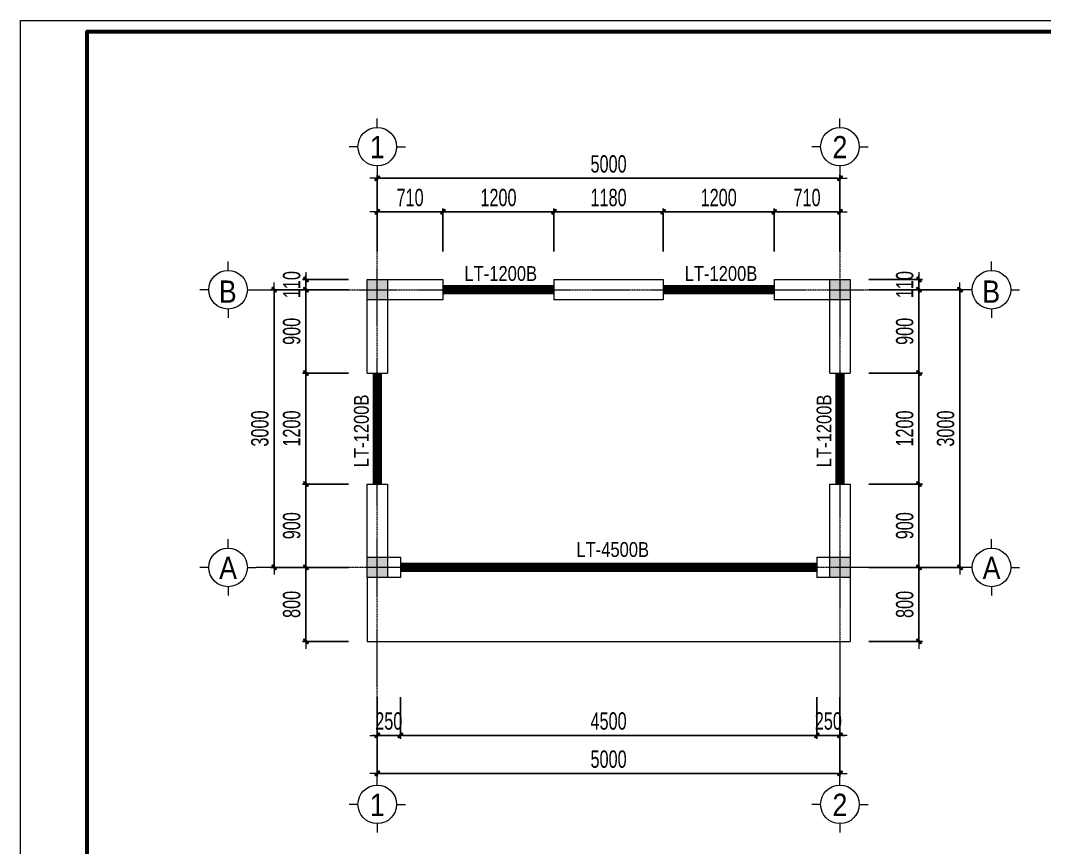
# Model space of a CAD drawing. Header units: millimetres. Extents: x 19378 to 270036, y -611253 to -548347.
# Drawn here: x 228036 to 239102, y -557283 to -548347 of the extents above; entities that cross this region are included whole.
import ezdxf
from ezdxf.enums import TextEntityAlignment as Align

# ---------------------------------------------------------------- set-up
doc = ezdxf.new("R2010")
doc.units = ezdxf.units.MM
doc.header["$MEASUREMENT"] = 0
doc.header["$PDMODE"] = 32
doc.linetypes.add('CENTER', pattern=[2, 1.25, -0.25, 0.25, -0.25])
doc.layers.get('Defpoints').update_dxf_attribs({"color": 1})
for name, color, linetype, lineweight in [('cot', 40, 'Continuous', 13), ('LC Dim', 8, 'Continuous', 18), ('LC ISO', 153, 'Continuous', 13), ('LC Net manh', 236, 'Continuous', 5), ('LC Net thay', 7, 'Continuous', 25), ('LC Text1', 3, 'Continuous', 20), ('TRUC', 251, 'CENTER', 5)]:
    doc.layers.add(name, color=color, linetype=linetype, lineweight=lineweight)
doc.layers.add('KCS_LANH_TO', color=3, linetype='Continuous')
doc.layers.add('Khungten_LCDI', color=7, linetype='Continuous')
doc.styles.add('HOATBIF', font='hoatbif.shx', dxfattribs={"width": 0.7})
doc.styles.add('Khungten', font='VHAVAN.TTF', dxfattribs={"width": 0.9, "height": 5000})
doc.styles.add('LC 1', font='VHAVANB.TTF')
doc.styles.add('T2', font='VHARIAL.TTF', dxfattribs={"width": 0.8})
doc.styles.add('Title', font='VHBLACK.TTF', dxfattribs={"width": 0.8})
doc.dimstyles.new('1-100', dxfattribs={"dimscale": 100, "dimtxt": 2.5, "dimasz": 0.35, "dimexe": 0.5, "dimexo": 0, "dimgap": 0.8, "dimtad": 1, "dimdec": 0, "dimzin": 0, "dimdsep": 46, "dimtxsty": 'HOATBIF', "dimblk1": 'DOT', "dimblk2": 'DOT', "dimsah": 1, "dimcen": -1, "dimdle": 1, "dimclrd": 256, "dimclre": 256, "dimclrt": 4, "dimadec": 3, "dimazin": 2, "dimtfac": 0.333333, "dimtdec": 0, "dimtix": 1, "dimtmove": 2, "dimatfit": 3, "dimldrblk": 'DOT', "dimfxl": 1, "dimtvp": 0.833333, "dimtolj": 1, "dimtzin": 0, "dimarcsym": 0})

# ---------------------------------------------------------------- blocks, each defined once
blk = doc.blocks.new('cot22x22')
at = {"layer": 'cot'}
h = blk.add_hatch(color=256, dxfattribs=at)
h.dxf.hatch_style = 1
h.paths.add_polyline_path([(-110, 0), (110, 0), (110, 220), (-110, 220)])
blk.add_lwpolyline([(-110, 0), (110, 0), (110, 220), (-110, 220)], close=True, dxfattribs=at)
blk = doc.blocks.new('DOT')
at = {"layer": 'LC Dim'}
blk.add_line((-3, 0), (3, 0), dxfattribs=at)
at = {"layer": 'LC Dim', "color": 4}
blk.add_line((-1, -1), (1, 1), dxfattribs=at)
blk.add_lwpolyline([(0.5, 1), (-1, -0.5), (-0.5, -1), (1, 0.5)], close=True, dxfattribs=at)
blk = doc.blocks.new('*D225')
at = {"layer": 'Defpoints', "color": 0, "ltscale": 2, "transparency": 16777216}
for p in [(232601, -550415), (231891, -550843), (232601, -550843)]:
    blk.add_point(p, dxfattribs=at)
at = {"layer": 'LC Dim', "lineweight": -2, "ltscale": 2, "transparency": 16777216}
for p, q in [((231891, -550843), (231891, -550378)), ((231917, -550415), (232575, -550415)), ((232601, -550843), (232601, -550378))]:
    blk.add_line(p, q, dxfattribs=at)
at = {"layer": 'LC Dim', "lineweight": -2, "ltscale": 2, "transparency": 16777216, "xscale": 26.25, "yscale": 26.25, "zscale": 26.25, "rotation": 180}
blk.add_blockref('DOT', (231891, -550415), dxfattribs=at)
at = {"layer": 'LC Dim', "lineweight": -2, "ltscale": 2, "transparency": 16777216, "xscale": 26.25, "yscale": 26.25, "zscale": 26.25}
blk.add_blockref('DOT', (232601, -550415), dxfattribs=at)
at = {"layer": 'LC Dim', "color": 4, "ltscale": 2, "transparency": 16777216, "insert": (232246, -550261), "char_height": 187.5, "attachment_point": 5, "style": 'HOATBIF'}
blk.add_mtext('\\A1;710', dxfattribs=at)
blk = doc.blocks.new('_Dot')
at = {"color": 0, "linetype": 'ByBlock', "lineweight": -2}
blk.add_line((-0.5, 0), (-1, 0), dxfattribs=at)
at = {"color": 0, "linetype": 'ByBlock', "const_width": 0.5}
blk.add_lwpolyline([(-0.25, 0, 1), (0.25, 0, 1)], format="xyb", close=True, dxfattribs=at)
blk = doc.blocks.new('*D226')
at = {"layer": 'Defpoints', "color": 0, "ltscale": 2, "transparency": 16777216}
for p in [(233801, -550415), (232601, -550843), (233801, -550843)]:
    blk.add_point(p, dxfattribs=at)
at = {"layer": 'LC Dim', "lineweight": -2, "ltscale": 2, "transparency": 16777216}
for p, q in [((232601, -550843), (232601, -550378)), ((232627, -550415), (233775, -550415)), ((233801, -550843), (233801, -550378))]:
    blk.add_line(p, q, dxfattribs=at)
at = {"layer": 'LC Dim', "lineweight": -2, "ltscale": 2, "transparency": 16777216, "xscale": 26.25, "yscale": 26.25, "zscale": 26.25, "rotation": 180}
blk.add_blockref('DOT', (232601, -550415), dxfattribs=at)
at = {"layer": 'LC Dim', "lineweight": -2, "ltscale": 2, "transparency": 16777216, "xscale": 26.25, "yscale": 26.25, "zscale": 26.25}
blk.add_blockref('DOT', (233801, -550415), dxfattribs=at)
at = {"layer": 'LC Dim', "color": 4, "ltscale": 2, "transparency": 16777216, "insert": (233201, -550261), "char_height": 187.5, "attachment_point": 5, "style": 'HOATBIF'}
blk.add_mtext('\\A1;1200', dxfattribs=at)
blk = doc.blocks.new('*D227')
at = {"layer": 'Defpoints', "color": 0, "ltscale": 2, "transparency": 16777216}
for p in [(234981, -550415), (233801, -550843), (234981, -550843)]:
    blk.add_point(p, dxfattribs=at)
at = {"layer": 'LC Dim', "lineweight": -2, "ltscale": 2, "transparency": 16777216}
for p, q in [((233801, -550843), (233801, -550378)), ((233827, -550415), (234955, -550415)), ((234981, -550843), (234981, -550378))]:
    blk.add_line(p, q, dxfattribs=at)
at = {"layer": 'LC Dim', "lineweight": -2, "ltscale": 2, "transparency": 16777216, "xscale": 26.25, "yscale": 26.25, "zscale": 26.25, "rotation": 180}
blk.add_blockref('DOT', (233801, -550415), dxfattribs=at)
at = {"layer": 'LC Dim', "lineweight": -2, "ltscale": 2, "transparency": 16777216, "xscale": 26.25, "yscale": 26.25, "zscale": 26.25}
blk.add_blockref('DOT', (234981, -550415), dxfattribs=at)
at = {"layer": 'LC Dim', "color": 4, "ltscale": 2, "transparency": 16777216, "insert": (234391, -550261), "char_height": 187.5, "attachment_point": 5, "style": 'HOATBIF'}
blk.add_mtext('\\A1;1180', dxfattribs=at)
blk = doc.blocks.new('*D228')
at = {"layer": 'Defpoints', "color": 0, "ltscale": 2, "transparency": 16777216}
for p in [(236181, -550415), (234981, -550843), (236181, -550843)]:
    blk.add_point(p, dxfattribs=at)
at = {"layer": 'LC Dim', "lineweight": -2, "ltscale": 2, "transparency": 16777216}
for p, q in [((234981, -550843), (234981, -550378)), ((235007, -550415), (236155, -550415)), ((236181, -550843), (236181, -550378))]:
    blk.add_line(p, q, dxfattribs=at)
at = {"layer": 'LC Dim', "lineweight": -2, "ltscale": 2, "transparency": 16777216, "xscale": 26.25, "yscale": 26.25, "zscale": 26.25, "rotation": 180}
blk.add_blockref('DOT', (234981, -550415), dxfattribs=at)
at = {"layer": 'LC Dim', "lineweight": -2, "ltscale": 2, "transparency": 16777216, "xscale": 26.25, "yscale": 26.25, "zscale": 26.25}
blk.add_blockref('DOT', (236181, -550415), dxfattribs=at)
at = {"layer": 'LC Dim', "color": 4, "ltscale": 2, "transparency": 16777216, "insert": (235581, -550261), "char_height": 187.5, "attachment_point": 5, "style": 'HOATBIF'}
blk.add_mtext('\\A1;1200', dxfattribs=at)
blk = doc.blocks.new('*D229')
at = {"layer": 'Defpoints', "color": 0, "ltscale": 2, "transparency": 16777216}
for p in [(236891, -550415), (236181, -550843), (236891, -550843)]:
    blk.add_point(p, dxfattribs=at)
at = {"layer": 'LC Dim', "lineweight": -2, "ltscale": 2, "transparency": 16777216}
for p, q in [((236181, -550843), (236181, -550378)), ((236207, -550415), (236865, -550415)), ((236891, -550843), (236891, -550378))]:
    blk.add_line(p, q, dxfattribs=at)
at = {"layer": 'LC Dim', "lineweight": -2, "ltscale": 2, "transparency": 16777216, "xscale": 26.25, "yscale": 26.25, "zscale": 26.25, "rotation": 180}
blk.add_blockref('DOT', (236181, -550415), dxfattribs=at)
at = {"layer": 'LC Dim', "lineweight": -2, "ltscale": 2, "transparency": 16777216, "xscale": 26.25, "yscale": 26.25, "zscale": 26.25}
blk.add_blockref('DOT', (236891, -550415), dxfattribs=at)
at = {"layer": 'LC Dim', "color": 4, "ltscale": 2, "transparency": 16777216, "insert": (236536, -550261), "char_height": 187.5, "attachment_point": 5, "style": 'HOATBIF'}
blk.add_mtext('\\A1;710', dxfattribs=at)
blk = doc.blocks.new('*D230')
at = {"layer": 'Defpoints', "color": 0, "ltscale": 2, "transparency": 16777216}
for p in [(231580, -551146), (231121, -551256), (231580, -551256)]:
    blk.add_point(p, dxfattribs=at)
at = {"layer": 'LC Dim', "lineweight": -2, "ltscale": 2, "transparency": 16777216}
for p, q in [((231121, -551120), (231121, -551094)), ((231580, -551146), (231084, -551146)), ((231121, -551146), (231121, -551256)), ((231580, -551256), (231084, -551256)), ((231121, -551282), (231121, -551308))]:
    blk.add_line(p, q, dxfattribs=at)
at = {"layer": 'LC Dim', "lineweight": -2, "ltscale": 2, "transparency": 16777216, "xscale": 26.25, "yscale": 26.25, "zscale": 26.25}
for p, rotation in [((231121, -551146), 270), ((231121, -551256), 90)]:
    blk.add_blockref('DOT', p, dxfattribs=dict(at, rotation=rotation))
at = {"layer": 'LC Dim', "color": 4, "ltscale": 2, "transparency": 16777216, "insert": (230967, -551201), "char_height": 187.5, "attachment_point": 5, "rotation": 90, "style": 'HOATBIF'}
blk.add_mtext('\\A1;110', dxfattribs=at)
blk = doc.blocks.new('*D231')
at = {"layer": 'Defpoints', "color": 0, "ltscale": 2, "transparency": 16777216}
for p in [(231580, -551256), (231121, -552156), (231580, -552156)]:
    blk.add_point(p, dxfattribs=at)
at = {"layer": 'LC Dim', "lineweight": -2, "ltscale": 2, "transparency": 16777216}
for p, q in [((231580, -551256), (231084, -551256)), ((231121, -551282), (231121, -552130)), ((231580, -552156), (231084, -552156))]:
    blk.add_line(p, q, dxfattribs=at)
at = {"layer": 'LC Dim', "lineweight": -2, "ltscale": 2, "transparency": 16777216, "xscale": 26.25, "yscale": 26.25, "zscale": 26.25}
for p, rotation in [((231121, -551256), 90), ((231121, -552156), 270)]:
    blk.add_blockref('DOT', p, dxfattribs=dict(at, rotation=rotation))
at = {"layer": 'LC Dim', "color": 4, "ltscale": 2, "transparency": 16777216, "insert": (230967, -551706), "char_height": 187.5, "attachment_point": 5, "rotation": 90, "style": 'HOATBIF'}
blk.add_mtext('\\A1;900', dxfattribs=at)
blk = doc.blocks.new('*D232')
at = {"layer": 'Defpoints', "color": 0, "ltscale": 2, "transparency": 16777216}
for p in [(231580, -552156), (231121, -553356), (231580, -553356)]:
    blk.add_point(p, dxfattribs=at)
at = {"layer": 'LC Dim', "lineweight": -2, "ltscale": 2, "transparency": 16777216}
for p, q in [((231580, -552156), (231084, -552156)), ((231121, -552182), (231121, -553330)), ((231580, -553356), (231084, -553356))]:
    blk.add_line(p, q, dxfattribs=at)
at = {"layer": 'LC Dim', "lineweight": -2, "ltscale": 2, "transparency": 16777216, "xscale": 26.25, "yscale": 26.25, "zscale": 26.25}
for p, rotation in [((231121, -552156), 90), ((231121, -553356), 270)]:
    blk.add_blockref('DOT', p, dxfattribs=dict(at, rotation=rotation))
at = {"layer": 'LC Dim', "color": 4, "ltscale": 2, "transparency": 16777216, "insert": (230967, -552756), "char_height": 187.5, "attachment_point": 5, "rotation": 90, "style": 'HOATBIF'}
blk.add_mtext('\\A1;1200', dxfattribs=at)
blk = doc.blocks.new('*D233')
at = {"layer": 'Defpoints', "color": 0, "ltscale": 2, "transparency": 16777216}
for p in [(231580, -553356), (231121, -554256), (231580, -554256)]:
    blk.add_point(p, dxfattribs=at)
at = {"layer": 'LC Dim', "lineweight": -2, "ltscale": 2, "transparency": 16777216}
for p, q in [((231580, -553356), (231084, -553356)), ((231121, -553382), (231121, -554230)), ((231580, -554256), (231084, -554256))]:
    blk.add_line(p, q, dxfattribs=at)
at = {"layer": 'LC Dim', "lineweight": -2, "ltscale": 2, "transparency": 16777216, "xscale": 26.25, "yscale": 26.25, "zscale": 26.25}
for p, rotation in [((231121, -553356), 90), ((231121, -554256), 270)]:
    blk.add_blockref('DOT', p, dxfattribs=dict(at, rotation=rotation))
at = {"layer": 'LC Dim', "color": 4, "ltscale": 2, "transparency": 16777216, "insert": (230967, -553806), "char_height": 187.5, "attachment_point": 5, "rotation": 90, "style": 'HOATBIF'}
blk.add_mtext('\\A1;900', dxfattribs=at)
blk = doc.blocks.new('*D234')
at = {"layer": 'Defpoints', "color": 0, "ltscale": 2, "transparency": 16777216}
for p in [(231580, -554256), (231121, -555056), (231580, -555056)]:
    blk.add_point(p, dxfattribs=at)
at = {"layer": 'LC Dim', "lineweight": -2, "ltscale": 2, "transparency": 16777216}
for p, q in [((231580, -554256), (231084, -554256)), ((231121, -554282), (231121, -555030)), ((231580, -555056), (231084, -555056))]:
    blk.add_line(p, q, dxfattribs=at)
at = {"layer": 'LC Dim', "lineweight": -2, "ltscale": 2, "transparency": 16777216, "xscale": 26.25, "yscale": 26.25, "zscale": 26.25}
for p, rotation in [((231121, -554256), 90), ((231121, -555056), 270)]:
    blk.add_blockref('DOT', p, dxfattribs=dict(at, rotation=rotation))
at = {"layer": 'LC Dim', "color": 4, "ltscale": 2, "transparency": 16777216, "insert": (230967, -554656), "char_height": 187.5, "attachment_point": 5, "rotation": 90, "style": 'HOATBIF'}
blk.add_mtext('\\A1;800', dxfattribs=at)
blk = doc.blocks.new('*D235')
at = {"layer": 'Defpoints', "color": 0, "ltscale": 2, "transparency": 16777216}
for p in [(230777, -551256), (231580, -551256), (231580, -554256)]:
    blk.add_point(p, dxfattribs=at)
at = {"layer": 'LC Dim', "lineweight": -2, "ltscale": 2, "transparency": 16777216}
for p, q in [((231580, -551256), (230739, -551256)), ((230777, -554230), (230777, -551282)), ((231580, -554256), (230739, -554256))]:
    blk.add_line(p, q, dxfattribs=at)
at = {"layer": 'LC Dim', "lineweight": -2, "ltscale": 2, "transparency": 16777216, "xscale": 26.25, "yscale": 26.25, "zscale": 26.25}
for p, rotation in [((230777, -551256), 90), ((230777, -554256), 270)]:
    blk.add_blockref('DOT', p, dxfattribs=dict(at, rotation=rotation))
at = {"layer": 'LC Dim', "color": 4, "ltscale": 2, "transparency": 16777216, "insert": (230623, -552756), "char_height": 187.5, "attachment_point": 5, "rotation": 90, "style": 'HOATBIF'}
blk.add_mtext('\\A1;3000', dxfattribs=at)
blk = doc.blocks.new('*D236')
at = {"layer": 'Defpoints', "color": 0, "ltscale": 2, "transparency": 16777216}
for p in [(237202, -551146), (237202, -551256), (237745, -551256)]:
    blk.add_point(p, dxfattribs=at)
at = {"layer": 'LC Dim', "lineweight": -2, "ltscale": 2, "transparency": 16777216}
for p, q in [((237745, -551120), (237745, -551094)), ((237202, -551146), (237783, -551146)), ((237745, -551146), (237745, -551256)), ((237202, -551256), (237783, -551256)), ((237745, -551282), (237745, -551308))]:
    blk.add_line(p, q, dxfattribs=at)
at = {"layer": 'LC Dim', "lineweight": -2, "ltscale": 2, "transparency": 16777216, "xscale": 26.25, "yscale": 26.25, "zscale": 26.25}
for p, rotation in [((237745, -551146), 270), ((237745, -551256), 90)]:
    blk.add_blockref('DOT', p, dxfattribs=dict(at, rotation=rotation))
at = {"layer": 'LC Dim', "color": 4, "ltscale": 2, "transparency": 16777216, "insert": (237592, -551201), "char_height": 187.5, "attachment_point": 5, "rotation": 90, "style": 'HOATBIF'}
blk.add_mtext('\\A1;110', dxfattribs=at)
blk = doc.blocks.new('*D237')
at = {"layer": 'Defpoints', "color": 0, "ltscale": 2, "transparency": 16777216}
for p in [(237202, -551256), (237202, -552156), (237745, -552156)]:
    blk.add_point(p, dxfattribs=at)
at = {"layer": 'LC Dim', "lineweight": -2, "ltscale": 2, "transparency": 16777216}
for p, q in [((237202, -551256), (237783, -551256)), ((237745, -551282), (237745, -552130)), ((237202, -552156), (237783, -552156))]:
    blk.add_line(p, q, dxfattribs=at)
at = {"layer": 'LC Dim', "lineweight": -2, "ltscale": 2, "transparency": 16777216, "xscale": 26.25, "yscale": 26.25, "zscale": 26.25}
for p, rotation in [((237745, -551256), 90), ((237745, -552156), 270)]:
    blk.add_blockref('DOT', p, dxfattribs=dict(at, rotation=rotation))
at = {"layer": 'LC Dim', "color": 4, "ltscale": 2, "transparency": 16777216, "insert": (237592, -551706), "char_height": 187.5, "attachment_point": 5, "rotation": 90, "style": 'HOATBIF'}
blk.add_mtext('\\A1;900', dxfattribs=at)
blk = doc.blocks.new('*D238')
at = {"layer": 'Defpoints', "color": 0, "ltscale": 2, "transparency": 16777216}
for p in [(237202, -552156), (237202, -553356), (237745, -553356)]:
    blk.add_point(p, dxfattribs=at)
at = {"layer": 'LC Dim', "lineweight": -2, "ltscale": 2, "transparency": 16777216}
for p, q in [((237202, -552156), (237783, -552156)), ((237745, -552182), (237745, -553330)), ((237202, -553356), (237783, -553356))]:
    blk.add_line(p, q, dxfattribs=at)
at = {"layer": 'LC Dim', "lineweight": -2, "ltscale": 2, "transparency": 16777216, "xscale": 26.25, "yscale": 26.25, "zscale": 26.25}
for p, rotation in [((237745, -552156), 90), ((237745, -553356), 270)]:
    blk.add_blockref('DOT', p, dxfattribs=dict(at, rotation=rotation))
at = {"layer": 'LC Dim', "color": 4, "ltscale": 2, "transparency": 16777216, "insert": (237592, -552756), "char_height": 187.5, "attachment_point": 5, "rotation": 90, "style": 'HOATBIF'}
blk.add_mtext('\\A1;1200', dxfattribs=at)
blk = doc.blocks.new('*D239')
at = {"layer": 'Defpoints', "color": 0, "ltscale": 2, "transparency": 16777216}
for p in [(237202, -553356), (237202, -554256), (237745, -554256)]:
    blk.add_point(p, dxfattribs=at)
at = {"layer": 'LC Dim', "lineweight": -2, "ltscale": 2, "transparency": 16777216}
for p, q in [((237202, -553356), (237783, -553356)), ((237745, -553382), (237745, -554230)), ((237202, -554256), (237783, -554256))]:
    blk.add_line(p, q, dxfattribs=at)
at = {"layer": 'LC Dim', "lineweight": -2, "ltscale": 2, "transparency": 16777216, "xscale": 26.25, "yscale": 26.25, "zscale": 26.25}
for p, rotation in [((237745, -553356), 90), ((237745, -554256), 270)]:
    blk.add_blockref('DOT', p, dxfattribs=dict(at, rotation=rotation))
at = {"layer": 'LC Dim', "color": 4, "ltscale": 2, "transparency": 16777216, "insert": (237592, -553806), "char_height": 187.5, "attachment_point": 5, "rotation": 90, "style": 'HOATBIF'}
blk.add_mtext('\\A1;900', dxfattribs=at)
blk = doc.blocks.new('*D240')
at = {"layer": 'Defpoints', "color": 0, "ltscale": 2, "transparency": 16777216}
for p in [(237202, -554256), (237202, -555056), (237745, -555056)]:
    blk.add_point(p, dxfattribs=at)
at = {"layer": 'LC Dim', "lineweight": -2, "ltscale": 2, "transparency": 16777216}
for p, q in [((237202, -554256), (237783, -554256)), ((237745, -554282), (237745, -555030)), ((237202, -555056), (237783, -555056))]:
    blk.add_line(p, q, dxfattribs=at)
at = {"layer": 'LC Dim', "lineweight": -2, "ltscale": 2, "transparency": 16777216, "xscale": 26.25, "yscale": 26.25, "zscale": 26.25}
for p, rotation in [((237745, -554256), 90), ((237745, -555056), 270)]:
    blk.add_blockref('DOT', p, dxfattribs=dict(at, rotation=rotation))
at = {"layer": 'LC Dim', "color": 4, "ltscale": 2, "transparency": 16777216, "insert": (237592, -554656), "char_height": 187.5, "attachment_point": 5, "rotation": 90, "style": 'HOATBIF'}
blk.add_mtext('\\A1;800', dxfattribs=at)
blk = doc.blocks.new('*D241')
at = {"layer": 'Defpoints', "color": 0, "ltscale": 2, "transparency": 16777216}
for p in [(237202, -551256), (238188, -551256), (237202, -554256)]:
    blk.add_point(p, dxfattribs=at)
at = {"layer": 'LC Dim', "lineweight": -2, "ltscale": 2, "transparency": 16777216}
for p, q in [((237202, -551256), (238226, -551256)), ((238188, -554230), (238188, -551282)), ((237202, -554256), (238226, -554256))]:
    blk.add_line(p, q, dxfattribs=at)
at = {"layer": 'LC Dim', "lineweight": -2, "ltscale": 2, "transparency": 16777216, "xscale": 26.25, "yscale": 26.25, "zscale": 26.25}
for p, rotation in [((238188, -551256), 90), ((238188, -554256), 270)]:
    blk.add_blockref('DOT', p, dxfattribs=dict(at, rotation=rotation))
at = {"layer": 'LC Dim', "color": 4, "ltscale": 2, "transparency": 16777216, "insert": (238034, -552756), "char_height": 187.5, "attachment_point": 5, "rotation": 90, "style": 'HOATBIF'}
blk.add_mtext('\\A1;3000', dxfattribs=at)
blk = doc.blocks.new('*D242')
at = {"layer": 'Defpoints', "color": 0, "ltscale": 2, "transparency": 16777216}
for p in [(231891, -555660), (232141, -555660), (232141, -556071)]:
    blk.add_point(p, dxfattribs=at)
at = {"layer": 'LC Dim', "lineweight": -2, "ltscale": 2, "transparency": 16777216}
for p, q in [((231891, -555660), (231891, -556109)), ((232141, -555660), (232141, -556109)), ((231865, -556071), (231839, -556071)), ((231891, -556071), (232141, -556071)), ((232167, -556071), (232193, -556071))]:
    blk.add_line(p, q, dxfattribs=at)
at = {"layer": 'LC Dim', "lineweight": -2, "ltscale": 2, "transparency": 16777216, "xscale": 26.25, "yscale": 26.25, "zscale": 26.25}
blk.add_blockref('DOT', (231891, -556071), dxfattribs=at)
at = {"layer": 'LC Dim', "lineweight": -2, "ltscale": 2, "transparency": 16777216, "xscale": 26.25, "yscale": 26.25, "zscale": 26.25, "rotation": 180}
blk.add_blockref('DOT', (232141, -556071), dxfattribs=at)
at = {"layer": 'LC Dim', "color": 4, "ltscale": 2, "transparency": 16777216, "insert": (232016, -555917), "char_height": 187.5, "attachment_point": 5, "style": 'HOATBIF'}
blk.add_mtext('\\A1;250', dxfattribs=at)
blk = doc.blocks.new('*D243')
at = {"layer": 'Defpoints', "color": 0, "ltscale": 2, "transparency": 16777216}
for p in [(232141, -555660), (236641, -555660), (236641, -556071)]:
    blk.add_point(p, dxfattribs=at)
at = {"layer": 'LC Dim', "lineweight": -2, "ltscale": 2, "transparency": 16777216}
for p, q in [((232141, -555660), (232141, -556109)), ((236641, -555660), (236641, -556109)), ((232167, -556071), (236615, -556071))]:
    blk.add_line(p, q, dxfattribs=at)
at = {"layer": 'LC Dim', "lineweight": -2, "ltscale": 2, "transparency": 16777216, "xscale": 26.25, "yscale": 26.25, "zscale": 26.25, "rotation": 180}
blk.add_blockref('DOT', (232141, -556071), dxfattribs=at)
at = {"layer": 'LC Dim', "lineweight": -2, "ltscale": 2, "transparency": 16777216, "xscale": 26.25, "yscale": 26.25, "zscale": 26.25}
blk.add_blockref('DOT', (236641, -556071), dxfattribs=at)
at = {"layer": 'LC Dim', "color": 4, "ltscale": 2, "transparency": 16777216, "insert": (234391, -555917), "char_height": 187.5, "attachment_point": 5, "style": 'HOATBIF'}
blk.add_mtext('\\A1;4500', dxfattribs=at)
blk = doc.blocks.new('*D244')
at = {"layer": 'Defpoints', "color": 0, "ltscale": 2, "transparency": 16777216}
for p in [(236641, -555660), (236891, -555660), (236891, -556071)]:
    blk.add_point(p, dxfattribs=at)
at = {"layer": 'LC Dim', "lineweight": -2, "ltscale": 2, "transparency": 16777216}
for p, q in [((236641, -555660), (236641, -556109)), ((236891, -555660), (236891, -556109)), ((236615, -556071), (236588, -556071)), ((236641, -556071), (236891, -556071)), ((236917, -556071), (236943, -556071))]:
    blk.add_line(p, q, dxfattribs=at)
at = {"layer": 'LC Dim', "lineweight": -2, "ltscale": 2, "transparency": 16777216, "xscale": 26.25, "yscale": 26.25, "zscale": 26.25}
blk.add_blockref('DOT', (236641, -556071), dxfattribs=at)
at = {"layer": 'LC Dim', "lineweight": -2, "ltscale": 2, "transparency": 16777216, "xscale": 26.25, "yscale": 26.25, "zscale": 26.25, "rotation": 180}
blk.add_blockref('DOT', (236891, -556071), dxfattribs=at)
at = {"layer": 'LC Dim', "color": 4, "ltscale": 2, "transparency": 16777216, "insert": (236766, -555917), "char_height": 187.5, "attachment_point": 5, "style": 'HOATBIF'}
blk.add_mtext('\\A1;250', dxfattribs=at)
blk = doc.blocks.new('*D245')
at = {"layer": 'Defpoints', "color": 0, "ltscale": 2, "transparency": 16777216}
for p in [(231891, -555660), (236891, -555660), (236891, -556482)]:
    blk.add_point(p, dxfattribs=at)
at = {"layer": 'LC Dim', "lineweight": -2, "ltscale": 2, "transparency": 16777216}
for p, q in [((231891, -555660), (231891, -556520)), ((236891, -555660), (236891, -556520)), ((231917, -556482), (236865, -556482))]:
    blk.add_line(p, q, dxfattribs=at)
at = {"layer": 'LC Dim', "lineweight": -2, "ltscale": 2, "transparency": 16777216, "xscale": 26.25, "yscale": 26.25, "zscale": 26.25, "rotation": 180}
blk.add_blockref('DOT', (231891, -556482), dxfattribs=at)
at = {"layer": 'LC Dim', "lineweight": -2, "ltscale": 2, "transparency": 16777216, "xscale": 26.25, "yscale": 26.25, "zscale": 26.25}
blk.add_blockref('DOT', (236891, -556482), dxfattribs=at)
at = {"layer": 'LC Dim', "color": 4, "ltscale": 2, "transparency": 16777216, "insert": (234391, -556329), "char_height": 187.5, "attachment_point": 5, "style": 'HOATBIF'}
blk.add_mtext('\\A1;5000', dxfattribs=at)
blk = doc.blocks.new('*D246')
at = {"layer": 'Defpoints', "color": 0, "ltscale": 2, "transparency": 16777216}
for p in [(236891, -550052), (231891, -550843), (236891, -550843)]:
    blk.add_point(p, dxfattribs=at)
at = {"layer": 'LC Dim', "lineweight": -2, "ltscale": 2, "transparency": 16777216}
for p, q in [((231891, -550843), (231891, -550015)), ((231917, -550052), (236865, -550052)), ((236891, -550843), (236891, -550015))]:
    blk.add_line(p, q, dxfattribs=at)
at = {"layer": 'LC Dim', "lineweight": -2, "ltscale": 2, "transparency": 16777216, "xscale": 26.25, "yscale": 26.25, "zscale": 26.25, "rotation": 180}
blk.add_blockref('DOT', (231891, -550052), dxfattribs=at)
at = {"layer": 'LC Dim', "lineweight": -2, "ltscale": 2, "transparency": 16777216, "xscale": 26.25, "yscale": 26.25, "zscale": 26.25}
blk.add_blockref('DOT', (236891, -550052), dxfattribs=at)
at = {"layer": 'LC Dim', "color": 4, "ltscale": 2, "transparency": 16777216, "insert": (234391, -549898), "char_height": 187.5, "attachment_point": 5, "style": 'HOATBIF'}
blk.add_mtext('\\A1;5000', dxfattribs=at)
blk = doc.blocks.new('Nha o can bo nhan vien Trung doan')
at = {"layer": 'Defpoints', "lineweight": 0}
blk.add_lwpolyline([(-1200, -14850), (-1200, 14850), (40800, 14850), (40800, -14850)], close=True, dxfattribs=at)
at = {"layer": 'Khungten_LCDI', "color": 5, "lineweight": 60}
blk.add_lwpolyline([(0, -14650), (0, 14650), (40600, 14650), (40600, -14650)], close=True, dxfattribs=at)
at = {"color": 7, "style": 'Khungten', "width": 0.8}
for tag, p in [('REVISION', (39499, -10746)), ('NGAYHT', (39546, -11609))]:
    blk.add_attdef(tag, text='', height=200, dxfattribs=at).set_placement(p, align=Align.CENTER)
at = {"layer": 'LC Text1', "style": 'Title', "width": 1.485915}
for tag, p, p2 in [('TENBANVE1', (36913, -8886), (40339, -8886)), ('TENBANVE2', (36913, -9562), (40339, -9562))]:
    blk.add_attdef(tag, text='', height=250, dxfattribs=at).set_placement(p, p2, align=Align.FIT)
at = {"layer": 'LC Text1', "style": 'Title', "width": 0.7}
blk.add_attdef('SOBANVE', text='', height=250, dxfattribs=at).set_placement((39562, -13896), align=Align.CENTER)
blk = doc.blocks.new('TTRUC')
at = {"layer": 'LC ISO'}
for p, q in [((0, 6.95), (0, 10.13)), ((-6.95, 0), (-10.13, 0)), ((6.95, 0), (10.13, 0)), ((0, -6.95), (0, -10.13))]:
    blk.add_line(p, q, dxfattribs=at)
at = {"layer": 'LC Net manh'}
blk.add_circle((0, 0), 6.95, dxfattribs=at)

msp = doc.modelspace()

# ---------------------------------------------------------------- linework, layer by layer
at = {"layer": 'KCS_LANH_TO', "color": 2, "ltscale": 2, "const_width": 100}
for points in [[(232601, -551256), (233800.3, -551256)], [(234981, -551256), (236180.3, -551256)], [(231891, -552156), (231891, -553355.3)], [(236891, -552156), (236891, -553355.3)], [(232141, -554256.1), (236641, -554255.8)]]:
    msp.add_lwpolyline(points, dxfattribs=at)
at = {"layer": 'LC Net manh', "ltscale": 2}
for p, q in [((232601, -551146), (232601, -551366)), ((233801, -551146), (233801, -551366)), ((234981, -551146), (234981, -551366)), ((236181, -551146), (236181, -551366)), ((231780.9, -552156), (232001, -552156)), ((236780.9, -552156), (237001, -552156)), ((231781, -553356), (232001, -553356)), ((236781, -553356), (237001, -553356))]:
    msp.add_line(p, q, dxfattribs=at)
at = {"layer": 'LC Net manh'}
for p, q in [((232141, -554146), (232141, -554366)), ((236641, -554146), (236641, -554366)), ((231781, -554366), (231781, -555056)), ((237001, -554366), (237001, -555056)), ((231781, -555056), (237001, -555056))]:
    msp.add_line(p, q, dxfattribs=at)
for points in [[(231781, -552156), (231781, -551146), (232601, -551146)], [(233801, -551146), (234981, -551146)], [(236181, -551146), (237001, -551146), (237001, -552156)], [(232601, -551366), (232001, -551366), (232001, -552156)], [(234981, -551366), (233801, -551366)], [(236781, -552156), (236781, -551366), (236181, -551366)], [(232141, -554366), (231781, -554366), (231781, -553356)], [(232001, -553356), (232001, -554146), (232141, -554146)], [(237001, -553356), (237001, -554366), (236641, -554366)], [(236641, -554146), (236781, -554146), (236781, -553356)]]:
    msp.add_lwpolyline(points, dxfattribs=at)
at = {"layer": 'TRUC'}
for p, q in [((231891, -556437.6), (231891, -550666.8)), ((236891, -550666.8), (236891, -556437.6)), ((230582.8, -551256), (238182.5, -551255.7)), ((238182.5, -554255.7), (230582.8, -554256))]:
    msp.add_line(p, q, dxfattribs=at)

# ---------------------------------------------------------------- block references
at = {"layer": 'cot', "xscale": -1}
for p in [(231891.1, -551365.9), (236891, -551365.9), (231891.1, -554365.9), (236891, -554365.9)]:
    msp.add_blockref('cot22x22', p, dxfattribs=at)
at = {"layer": 'LC ISO', "xscale": 30, "yscale": 30, "zscale": 30}
for p in [(231891.1, -549710.6), (236891.1, -549710.6), (230278.9, -554256), (238529.5, -554256), (231891, -556816.4), (236891, -556816.4)]:
    msp.add_blockref('TTRUC', p, dxfattribs=at)
at = {"layer": 'LC ISO', "xscale": 30, "yscale": 30, "zscale": 30, "rotation": 180}
for p in [(230278.9, -551256), (238529.5, -551256)]:
    msp.add_blockref('TTRUC', p, dxfattribs=at)
at = {"layer": 'LC Net thay', "xscale": 0.6, "yscale": 0.6, "zscale": 0.6}
msp.add_blockref('Nha o can bo nhan vien Trung doan', (228755.6, -557257.2), dxfattribs=at)

# ---------------------------------------------------------------- texts
at = {"layer": 'LC Text1', "ltscale": 0.2, "style": 'LC 1', "width": 0.9}
for s, p in [('1', (231891.1, -549907.5)), ('2', (236891.1, -549907.5)), ('b', (230275.4, -551468.5)), ('b', (238526, -551468.5)), ('a', (230279.1, -554453)), ('a', (238529.7, -554452.9)), ('1', (231891, -557013.4)), ('2', (236891, -557013.4))]:
    msp.add_text(s, height=240, dxfattribs=at).set_placement(p, align=Align.BOTTOM_CENTER)
at = {"layer": 'LC Text1', "style": 'T2', "width": 0.8}
for s, p in [('lt-1200B', (233225.9, -551160.9)), ('lt-1200B', (235605.9, -551160.9)), ('lt-4500B', (234435.9, -554142.9))]:
    msp.add_text(s, height=160, dxfattribs=at).set_placement(p, align=Align.CENTER)
for p in [(231799.3, -552781.3), (236799.2, -552781.3)]:
    msp.add_text('lt-1200B', height=160, rotation=90, dxfattribs=at).set_placement(p, align=Align.CENTER)

# ---------------------------------------------------------------- dimensions: what is measured, and where the dimension line sits
at = {"layer": 'LC Dim', "ltscale": 2}
for base, p1, p2, picture, middle in [((236891, -550052), (231891.1, -550842.7), (236891, -550842.7), '*D246', (234391.1, -549898.3)), ((232601, -550415.1), (231891.1, -550842.7), (232601, -550842.7), '*D225', (232246.1, -550261.4)), ((233801, -550415.1), (232601, -550842.7), (233801, -550842.7), '*D226', (233201, -550261.4)), ((234981, -550415.1), (233801, -550842.7), (234981, -550842.7), '*D227', (234391, -550261.4)), ((236181, -550415.1), (234981, -550842.7), (236181, -550842.7), '*D228', (235581, -550261.4)), ((236891, -550415.1), (236181, -550842.7), (236891, -550842.7), '*D229', (236536, -550261.4)), ((232141, -556071.1), (231891.1, -555660.2), (232141, -555660.2), '*D242', (232016.1, -555917.3)), ((236891, -556482.4), (231891, -555660.2), (236891, -555660.2), '*D245', (234391, -556328.7)), ((236641, -556071.1), (232141, -555660.2), (236641, -555660.2), '*D243', (234391, -555917.3)), ((236891, -556071.1), (236641, -555660.2), (236891, -555660.2), '*D244', (236766, -555917.3))]:
    dim = msp.add_linear_dim(base=base, p1=p1, p2=p2, dimstyle='1-100', override={"dimscale": 75}, dxfattribs=at)
    dim.commit()
    dim.dimension.update_dxf_attribs({"geometry": picture, "text_midpoint": middle})
for base, p1, p2, picture, middle in [((231121.2, -551256), (231580.4, -551146), (231580.4, -551256), '*D230', (230967.4, -551201)), ((237745.5, -551256), (237201.6, -551146), (237201.6, -551256), '*D236', (237591.7, -551201)), ((230776.6, -551256), (231580.4, -554256), (231580.4, -551256), '*D235', (230622.8, -552756)), ((231121.2, -552156), (231580.4, -551256), (231580.4, -552156), '*D231', (230967.4, -551706)), ((237745.5, -552156), (237201.6, -551256), (237201.6, -552156), '*D237', (237591.7, -551706)), ((238188, -551256), (237201.6, -554256), (237201.6, -551256), '*D241', (238034.3, -552756)), ((231121.2, -553356), (231580.4, -552156), (231580.4, -553356), '*D232', (230967.4, -552756)), ((237745.5, -553356), (237201.6, -552156), (237201.6, -553356), '*D238', (237591.7, -552756)), ((231121.2, -554256), (231580.4, -553356), (231580.4, -554256), '*D233', (230967.4, -553806)), ((237745.5, -554256), (237201.6, -553356), (237201.6, -554256), '*D239', (237591.7, -553806)), ((231121.2, -555056), (231580.4, -554256), (231580.4, -555056), '*D234', (230967.4, -554656)), ((237745.5, -555056), (237201.6, -554256), (237201.6, -555056), '*D240', (237591.7, -554656))]:
    dim = msp.add_linear_dim(base=base, p1=p1, p2=p2, angle=90, dimstyle='1-100', override={"dimscale": 75}, dxfattribs=at)
    dim.commit()
    dim.dimension.update_dxf_attribs({"geometry": picture, "text_midpoint": middle})

doc.saveas('drawing.dxf')
